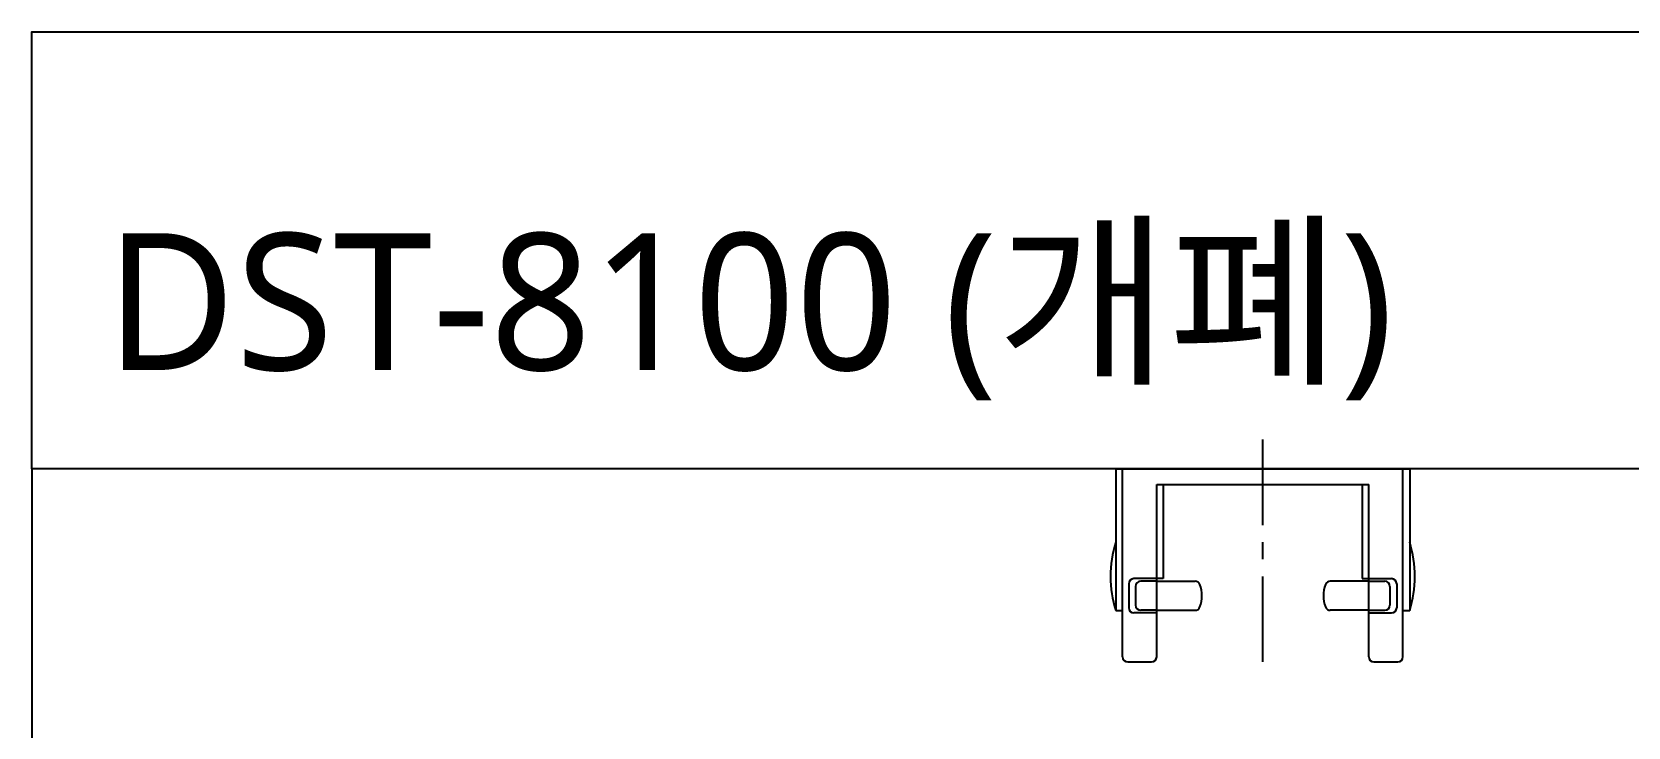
# Model space of a CAD drawing. Extents: x 1268 to 7307, y -579 to 1973.
# Drawn here: x 4672 to 5606, y 1566 to 1973 of the extents above; entities that cross this region are included whole.
import ezdxf

# ---------------------------------------------------------------- set-up
doc = ezdxf.new("R2010")
doc.units = 0
doc.header["$LTSCALE"] = 20
doc.header["$MEASUREMENT"] = 0
doc.linetypes.add('CENTER', pattern=[2, 1.25, -0.25, 0.25, -0.25])
doc.layers.get('0').update_dxf_attribs({"linetype": 'CONTINUOUS'})
for name, color, linetype in [('3', 3, 'CONTINUOUS'), ('4', 4, 'CONTINUOUS'), ('6', 6, 'CONTINUOUS'), ('CENTER', 2, 'CENTER')]:
    doc.layers.add(name, color=color, linetype=linetype)
doc.styles.add('GHS', font='romans', dxfattribs={"bigfont": 'ghs'})

msp = doc.modelspace()

# ---------------------------------------------------------------- linework, layer by layer
at = {"layer": '3', "color": 7}
msp.add_lwpolyline([(4672.23, 1717.5), (4672.23, 1972.88), (7307.37, 1972.88), (7307.37, -207.53), (6599.73, -207.53)], dxfattribs=at)
at = {"layer": '4'}
for p, q in [((5306.23, 1717.5), (5478.23, 1717.5)), ((5306.23, 1717.5), (5306.23, 1634.5)), ((5310.23, 1607.5), (5310.23, 1717.5)), ((5474.23, 1607.5), (5474.23, 1717.5)), ((5478.23, 1717.5), (5478.23, 1634.5)), ((5330.23, 1708.2), (5454.23, 1708.2)), ((5330.23, 1607.5), (5330.23, 1708.2)), ((5334, 1708.2), (5334, 1653.2)), ((5450.45, 1708.2), (5450.45, 1653.2)), ((5454.23, 1607.5), (5454.23, 1708.2)), ((5330.23, 1653.2), (5316.85, 1653.2)), ((5334, 1653.2), (5330.23, 1653.2)), ((5450.45, 1653.2), (5454.23, 1653.2)), ((5454.23, 1653.2), (5467.6, 1653.2)), ((5313.85, 1650.2), (5313.85, 1636.2)), ((5317.85, 1648.7), (5317.85, 1637.7)), ((5330.23, 1651.7), (5320.85, 1651.7)), ((5330.23, 1651.7), (5352.68, 1651.7)), ((5454.23, 1651.7), (5431.77, 1651.7)), ((5454.23, 1651.7), (5463.6, 1651.7)), ((5466.6, 1648.7), (5466.6, 1637.7)), ((5470.6, 1650.2), (5470.6, 1636.2)), ((5306.23, 1634.5), (5310.23, 1634.5)), ((5330.23, 1634.7), (5320.85, 1634.7)), ((5330.23, 1634.7), (5352.68, 1634.7)), ((5454.23, 1634.7), (5431.77, 1634.7)), ((5454.23, 1634.7), (5463.6, 1634.7)), ((5474.23, 1634.5), (5478.23, 1634.5)), ((5330.23, 1633.2), (5316.85, 1633.2)), ((5454.23, 1633.2), (5467.6, 1633.2)), ((5313.23, 1604.5), (5327.23, 1604.5)), ((5457.23, 1604.5), (5471.23, 1604.5))]:
    msp.add_line(p, q, dxfattribs=at)
for centre, radius, start, end in [((5371.4, 1654.5), 68.18, 162.94091, 197.05909), ((5413.05, 1654.5), 68.18, 342.94091, 17.05909), ((5316.85, 1650.2), 3, 90, 180), ((5467.6, 1650.2), 3, 0, 90), ((5320.85, 1648.7), 3, 90, 180), ((5352.68, 1648.7), 3, 20.74303, 90), ((5338.16, 1643.2), 18.53, 339.25697, 20.74303), ((5446.29, 1643.2), 18.53, 159.25697, 200.74303), ((5431.77, 1648.7), 3, 90, 159.25697), ((5463.6, 1648.7), 3, 0, 90), ((5316.85, 1636.2), 3, 180, 270), ((5320.85, 1637.7), 3, 180, 270), ((5352.68, 1637.7), 3, 270, 339.25697), ((5431.77, 1637.7), 3, 200.74303, 270), ((5463.6, 1637.7), 3, 270, 0), ((5467.6, 1636.2), 3, 270, 0), ((5313.23, 1607.5), 3, 180, 270), ((5327.23, 1607.5), 3, 270, 0), ((5457.23, 1607.5), 3, 180, 270), ((5471.23, 1607.5), 3, 270, 0)]:
    msp.add_arc(centre, radius, start, end, dxfattribs=at)
at = {"layer": '6'}
msp.add_lwpolyline([(5853.76, 1717.5), (4672.23, 1717.5), (4672.23, -207.53)], dxfattribs=at)
at = {"layer": 'CENTER', "color": 1, "linetype": 'CENTER', "ltscale": 2}
msp.add_line((5392.23, 1604.5), (5392.23, 1737.26), dxfattribs=at)

# ---------------------------------------------------------------- texts
at = {"insert": (4715.31, 1855.17), "char_height": 80, "width": 1510.4349, "attachment_point": 1, "style": 'GHS'}
msp.add_mtext('{\\fNanumGothic|b0|i0|c0|p50;DST-8100\\fNanumGothic|b0|i0|c129|p50; (개폐)}', dxfattribs=at)

doc.saveas('drawing.dxf')
